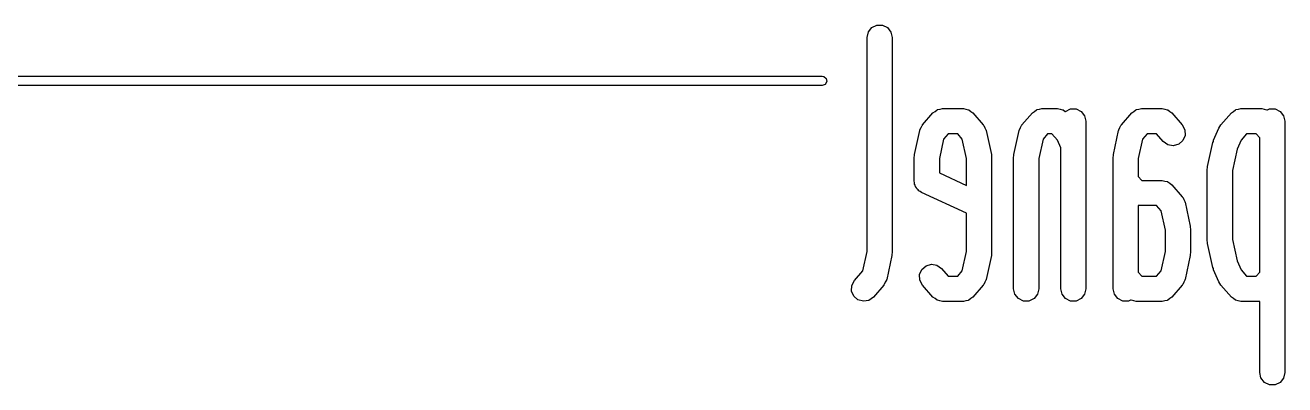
# Model space of a CAD drawing. Extents: x 69 to 230, y -100 to -50.
# Drawn here: x 114.81 to 134.87, y -56.04 to -50.31 of the extents above; entities that cross this region are included whole.
import ezdxf

# ---------------------------------------------------------------- set-up
doc = ezdxf.new("R2010")
doc.units = 0
doc.layers.add('BLACK', color=7, linetype='CONTINUOUS')

msp = doc.modelspace()

# ---------------------------------------------------------------- linework, layer by layer
at = {"layer": 'BLACK', "linetype": 'CONTINUOUS'}
for p, q in [((128.292, -50.353), (128.372, -50.3145)), ((128.372, -50.3145), (128.461, -50.3146)), ((128.461, -50.3146), (128.541, -50.3532)), ((128.217, -50.5092), (128.237, -50.4225)), ((128.217, -53.9165), (128.217, -50.5092)), ((128.237, -50.4225), (128.292, -50.353)), ((128.541, -50.3532), (128.597, -50.4228)), ((128.597, -50.4228), (128.617, -50.5095)), ((128.617, -50.5095), (128.617, -53.9384)), ((76.2, -51.125), (127.5, -51.125)), ((127.5, -51.125), (127.526, -51.1295)), ((127.526, -51.1295), (127.565, -51.1625)), ((127.5, -51.275), (76.2, -51.275)), ((127.548, -51.2575), (127.5, -51.275)), ((127.574, -51.213), (127.548, -51.2575)), ((127.565, -51.1625), (127.574, -51.213)), ((129.099, -51.9016), (129.266, -51.7109)), ((129.266, -51.7109), (129.299, -51.6875)), ((129.299, -51.6875), (129.33, -51.6626)), ((129.33, -51.6626), (129.335, -51.6616)), ((129.335, -51.6616), (129.338, -51.6588)), ((129.338, -51.6588), (129.378, -51.6517)), ((129.378, -51.6517), (129.417, -51.6429)), ((129.417, -51.6429), (129.75, -51.6429)), ((129.75, -51.6429), (129.789, -51.6518)), ((129.789, -51.6518), (129.829, -51.6589)), ((129.829, -51.6589), (129.832, -51.6617)), ((129.832, -51.6617), (129.837, -51.6628)), ((129.837, -51.6628), (129.868, -51.6877)), ((129.868, -51.6877), (129.901, -51.7112)), ((129.901, -51.7112), (130.067, -51.9019)), ((130.683, -51.9016), (130.85, -51.7109)), ((130.85, -51.7109), (130.882, -51.6875)), ((130.882, -51.6875), (130.913, -51.6626)), ((130.913, -51.6626), (130.918, -51.6616)), ((130.918, -51.6616), (130.922, -51.6588)), ((130.922, -51.6588), (130.961, -51.6517)), ((130.961, -51.6517), (131, -51.6429)), ((131, -51.6429), (131.25, -51.6429)), ((131.25, -51.6429), (131.289, -51.6518)), ((131.289, -51.6518), (131.329, -51.6589)), ((131.329, -51.6589), (131.332, -51.6617)), ((131.332, -51.6617), (131.337, -51.6628)), ((131.337, -51.6628), (131.368, -51.6877)), ((131.368, -51.6877), (131.372, -51.6906)), ((131.372, -51.6906), (131.375, -51.6863)), ((131.375, -51.6863), (131.456, -51.6478)), ((131.456, -51.6478), (131.545, -51.6479)), ((131.545, -51.6479), (131.625, -51.6866)), ((131.625, -51.6866), (131.68, -51.7561)), ((132.266, -51.9016), (132.433, -51.7109)), ((132.433, -51.7109), (132.465, -51.6875)), ((132.465, -51.6875), (132.497, -51.6626)), ((132.497, -51.6626), (132.501, -51.6616)), ((132.501, -51.6616), (132.505, -51.6588)), ((132.505, -51.6588), (132.544, -51.6517)), ((132.544, -51.6517), (132.583, -51.6429)), ((132.583, -51.6429), (132.917, -51.6429)), ((132.917, -51.6429), (132.956, -51.6518)), ((132.956, -51.6518), (132.995, -51.6589)), ((132.995, -51.6589), (132.999, -51.6617)), ((132.999, -51.6617), (133.004, -51.6628)), ((133.004, -51.6628), (133.035, -51.6877)), ((133.035, -51.6877), (133.067, -51.7112)), ((133.067, -51.7112), (133.234, -51.9019)), ((133.849, -51.9016), (134.016, -51.7109)), ((134.016, -51.7109), (134.049, -51.6875)), ((134.049, -51.6875), (134.08, -51.6626)), ((134.08, -51.6626), (134.085, -51.6616)), ((134.085, -51.6616), (134.088, -51.6588)), ((134.088, -51.6588), (134.128, -51.6517)), ((134.128, -51.6517), (134.167, -51.6429)), ((134.167, -51.6429), (134.5, -51.6429)), ((134.5, -51.6429), (134.539, -51.6518)), ((134.539, -51.6518), (134.579, -51.6589)), ((134.579, -51.6589), (134.582, -51.6617)), ((134.582, -51.6617), (134.587, -51.6628)), ((134.587, -51.6628), (134.589, -51.664)), ((134.589, -51.664), (134.622, -51.6478)), ((134.622, -51.6478), (134.711, -51.6479)), ((134.711, -51.6479), (134.791, -51.6866)), ((134.791, -51.6866), (134.847, -51.7561)), ((129.076, -51.9453), (129.093, -51.9098)), ((129.093, -51.9098), (129.097, -51.9064)), ((129.097, -51.9064), (129.099, -51.9016)), ((130.067, -51.9019), (130.07, -51.9067)), ((130.07, -51.9067), (130.074, -51.9101)), ((130.074, -51.9101), (130.091, -51.9456)), ((130.659, -51.9453), (130.676, -51.9098)), ((130.676, -51.9098), (130.68, -51.9064)), ((130.68, -51.9064), (130.683, -51.9016)), ((131.68, -51.7561), (131.7, -51.8429)), ((131.7, -51.8429), (131.7, -54.5099)), ((132.243, -51.9453), (132.259, -51.9098)), ((132.259, -51.9098), (132.264, -51.9064)), ((132.264, -51.9064), (132.266, -51.9016)), ((133.234, -51.9019), (133.276, -51.9803)), ((133.817, -51.9528), (133.835, -51.9284)), ((133.835, -51.9284), (133.849, -51.9016)), ((134.847, -51.7561), (134.867, -51.8429)), ((134.867, -51.8429), (134.867, -55.8432)), ((128.971, -52.3715), (129.055, -51.9903)), ((129.055, -51.9903), (129.057, -51.9853)), ((129.057, -51.9799), (129.076, -51.9453)), ((129.057, -51.9853), (129.057, -51.9799)), ((129.434, -52.1263), (129.367, -52.4359)), ((129.507, -52.0429), (129.434, -52.1263)), ((129.659, -52.0429), (129.507, -52.0429)), ((129.732, -52.1263), (129.659, -52.0429)), ((129.8, -52.4359), (129.732, -52.1263)), ((130.091, -51.9456), (130.109, -51.9803)), ((130.109, -51.9803), (130.11, -51.9857)), ((130.11, -51.9857), (130.112, -51.9906)), ((130.112, -51.9906), (130.195, -52.3719)), ((130.555, -52.3715), (130.638, -51.9903)), ((130.638, -51.9903), (130.64, -51.9853)), ((130.64, -51.9853), (130.641, -51.9799)), ((130.641, -51.9799), (130.659, -51.9453)), ((131.018, -52.1263), (130.95, -52.4359)), ((131.091, -52.0429), (131.018, -52.1263)), ((131.159, -52.0429), (131.091, -52.0429)), ((131.246, -52.1418), (131.159, -52.0429)), ((132.138, -52.3715), (132.221, -51.9903)), ((132.221, -51.9903), (132.224, -51.9853)), ((132.224, -51.9799), (132.243, -51.9453)), ((132.224, -51.9853), (132.224, -51.9799)), ((132.601, -52.1263), (132.533, -52.4359)), ((132.674, -52.0429), (132.601, -52.1263)), ((132.826, -52.0429), (132.674, -52.0429)), ((132.933, -52.165), (132.826, -52.0429)), ((133.28, -52.0691), (133.245, -52.1509)), ((133.276, -51.9803), (133.28, -52.0691)), ((133.733, -52.1436), (133.817, -51.9528)), ((134.257, -52.0429), (134.171, -52.1418)), ((134.409, -52.0429), (134.257, -52.0429)), ((134.467, -52.1085), (134.409, -52.0429)), ((134.467, -54.2439), (134.467, -52.1085)), ((131.3, -52.2656), (131.246, -52.1418)), ((131.3, -54.5095), (131.3, -52.2656)), ((133.005, -52.2173), (132.933, -52.165)), ((133.092, -52.2331), (133.005, -52.2173)), ((133.178, -52.2095), (133.092, -52.2331)), ((133.245, -52.1509), (133.178, -52.2095)), ((133.638, -52.562), (133.721, -52.1807)), ((133.721, -52.1807), (133.73, -52.163)), ((133.73, -52.163), (133.733, -52.1436)), ((134.108, -52.2859), (134.033, -52.6264)), ((134.171, -52.1418), (134.108, -52.2859)), ((128.967, -52.4139), (128.971, -52.393)), ((128.967, -52.7952), (128.967, -52.4139)), ((128.971, -52.393), (128.971, -52.3715)), ((129.367, -52.4359), (129.367, -52.6668)), ((129.8, -52.8649), (129.8, -52.4359)), ((130.195, -52.3719), (130.195, -52.3934)), ((130.195, -52.3934), (130.2, -52.4143)), ((130.2, -52.4143), (130.2, -53.9384)), ((130.55, -52.4139), (130.555, -52.393)), ((130.55, -54.5095), (130.55, -52.4139)), ((130.555, -52.393), (130.555, -52.3715)), ((130.95, -52.4359), (130.95, -54.5099)), ((132.133, -52.4139), (132.138, -52.393)), ((132.133, -54.5095), (132.133, -52.4139)), ((132.138, -52.393), (132.138, -52.3715)), ((132.533, -52.4359), (132.533, -52.7201)), ((129.367, -52.6668), (129.8, -52.8649)), ((132.533, -52.7201), (132.591, -52.7857)), ((133.633, -52.6044), (133.638, -52.5835)), ((133.633, -53.7476), (133.633, -52.6044)), ((133.638, -52.5835), (133.638, -52.562)), ((134.033, -52.6264), (134.033, -53.726)), ((128.972, -52.819), (128.967, -52.7952)), ((128.973, -52.8434), (128.972, -52.819)), ((128.982, -52.8618), (128.973, -52.8434)), ((128.986, -52.882), (128.982, -52.8618)), ((129.002, -52.901), (128.986, -52.882)), ((129.013, -52.9228), (129.002, -52.901)), ((129.029, -52.9354), (129.013, -52.9228)), ((129.042, -52.9515), (129.029, -52.9354)), ((132.591, -52.7857), (132.917, -52.7857)), ((132.917, -52.7857), (132.956, -52.7947)), ((132.956, -52.7947), (132.995, -52.8018)), ((132.995, -52.8018), (132.999, -52.8046)), ((132.999, -52.8046), (133.004, -52.8056)), ((133.004, -52.8056), (133.035, -52.8306)), ((133.035, -52.8306), (133.067, -52.854)), ((133.067, -52.854), (133.234, -53.0448)), ((129.064, -52.9621), (129.042, -52.9515)), ((129.083, -52.977), (129.064, -52.9621)), ((129.8, -53.3047), (129.083, -52.977)), ((133.234, -53.0448), (133.237, -53.0495)), ((133.237, -53.0495), (133.241, -53.0529)), ((133.241, -53.0529), (133.258, -53.0885)), ((133.258, -53.0885), (133.276, -53.1231)), ((133.276, -53.1231), (133.276, -53.1285)), ((133.276, -53.1285), (133.279, -53.1335)), ((133.279, -53.1335), (133.362, -53.5147)), ((129.8, -53.9165), (129.8, -53.3047)), ((132.533, -53.1857), (132.533, -54.2439)), ((132.826, -53.1857), (132.533, -53.1857)), ((132.899, -53.2692), (132.826, -53.1857)), ((132.967, -53.5788), (132.899, -53.2692)), ((133.362, -53.5147), (133.362, -53.5362)), ((133.362, -53.5362), (133.367, -53.5571)), ((132.967, -53.9165), (132.967, -53.5788)), ((133.367, -53.5571), (133.367, -53.9384)), ((134.033, -53.726), (134.108, -54.0665)), ((128.149, -54.2261), (128.217, -53.9165)), ((128.617, -53.9384), (128.612, -53.9594)), ((129.732, -54.2261), (129.8, -53.9165)), ((130.2, -53.9384), (130.195, -53.9594)), ((132.899, -54.2261), (132.967, -53.9165)), ((133.367, -53.9384), (133.362, -53.9594)), ((133.638, -53.7685), (133.633, -53.7476)), ((133.638, -53.79), (133.638, -53.7685)), ((133.721, -54.1713), (133.638, -53.79)), ((128.612, -53.9808), (128.529, -54.3621)), ((128.612, -53.9594), (128.612, -53.9808)), ((129.088, -54.2014), (129.155, -54.1429)), ((129.155, -54.1429), (129.241, -54.1193)), ((129.241, -54.1193), (129.329, -54.1351)), ((129.329, -54.1351), (129.401, -54.1873)), ((130.195, -53.9808), (130.112, -54.3621)), ((130.195, -53.9594), (130.195, -53.9808)), ((133.362, -53.9808), (133.279, -54.3621)), ((133.362, -53.9594), (133.362, -53.9808)), ((134.108, -54.0665), (134.171, -54.2106)), ((128.016, -54.3778), (128.149, -54.2261)), ((129.053, -54.2832), (129.088, -54.2014)), ((129.057, -54.3721), (129.053, -54.2832)), ((129.401, -54.1873), (129.507, -54.3095)), ((129.507, -54.3095), (129.659, -54.3095)), ((129.659, -54.3095), (129.732, -54.2261)), ((132.533, -54.2439), (132.591, -54.3095)), ((132.591, -54.3095), (132.826, -54.3095)), ((132.826, -54.3095), (132.899, -54.2261)), ((133.73, -54.1891), (133.721, -54.1713)), ((133.733, -54.2084), (133.73, -54.1891)), ((133.817, -54.3992), (133.733, -54.2084)), ((134.171, -54.2106), (134.257, -54.3095)), ((134.257, -54.3095), (134.409, -54.3095)), ((134.409, -54.3095), (134.467, -54.2439)), ((127.97, -54.545), (127.974, -54.4561)), ((128.005, -54.6268), (127.97, -54.545)), ((127.974, -54.4561), (128.016, -54.3778)), ((128.484, -54.4507), (128.317, -54.6415)), ((128.486, -54.446), (128.484, -54.4507)), ((128.491, -54.4426), (128.486, -54.446)), ((128.507, -54.407), (128.491, -54.4426)), ((128.526, -54.3724), (128.507, -54.407)), ((128.529, -54.3621), (128.526, -54.367)), ((128.526, -54.367), (128.526, -54.3724)), ((129.099, -54.4505), (129.057, -54.3721)), ((129.266, -54.6412), (129.099, -54.4505)), ((130.067, -54.4507), (129.9, -54.6415)), ((130.07, -54.446), (130.067, -54.4507)), ((130.074, -54.4426), (130.07, -54.446)), ((130.091, -54.407), (130.074, -54.4426)), ((130.109, -54.3724), (130.091, -54.407)), ((130.11, -54.367), (130.109, -54.3724)), ((130.112, -54.3621), (130.11, -54.367)), ((130.57, -54.5963), (130.55, -54.5095)), ((130.95, -54.5099), (130.93, -54.5966)), ((131.32, -54.5963), (131.3, -54.5095)), ((131.7, -54.5099), (131.68, -54.5966)), ((132.153, -54.5963), (132.133, -54.5095)), ((133.234, -54.4507), (133.067, -54.6415)), ((133.236, -54.446), (133.234, -54.4507)), ((133.241, -54.4426), (133.236, -54.446)), ((133.257, -54.407), (133.241, -54.4426)), ((133.276, -54.3724), (133.257, -54.407)), ((133.279, -54.3621), (133.276, -54.367)), ((133.276, -54.367), (133.276, -54.3724)), ((133.835, -54.4237), (133.817, -54.3992)), ((133.849, -54.4505), (133.835, -54.4237)), ((134.016, -54.6412), (133.849, -54.4505)), ((128.072, -54.6855), (128.005, -54.6268)), ((128.157, -54.7093), (128.072, -54.6855)), ((128.245, -54.6936), (128.157, -54.7093)), ((128.317, -54.6415), (128.245, -54.6936)), ((129.298, -54.6647), (129.266, -54.6412)), ((129.33, -54.6896), (129.298, -54.6647)), ((129.334, -54.6907), (129.33, -54.6896)), ((129.338, -54.6935), (129.334, -54.6907)), ((129.377, -54.7006), (129.338, -54.6935)), ((129.416, -54.7095), (129.377, -54.7006)), ((129.75, -54.7095), (129.416, -54.7095)), ((129.789, -54.7006), (129.75, -54.7095)), ((129.828, -54.6936), (129.789, -54.7006)), ((129.832, -54.6908), (129.828, -54.6936)), ((129.837, -54.6897), (129.832, -54.6908)), ((129.868, -54.6649), (129.837, -54.6897)), ((129.9, -54.6415), (129.868, -54.6649)), ((130.625, -54.6658), (130.57, -54.5963)), ((130.705, -54.7045), (130.625, -54.6658)), ((130.794, -54.7046), (130.705, -54.7045)), ((130.875, -54.666), (130.794, -54.7046)), ((130.93, -54.5966), (130.875, -54.666)), ((131.375, -54.6658), (131.32, -54.5963)), ((131.455, -54.7045), (131.375, -54.6658)), ((131.544, -54.7046), (131.455, -54.7045)), ((131.625, -54.666), (131.544, -54.7046)), ((131.68, -54.5966), (131.625, -54.666)), ((132.209, -54.6658), (132.153, -54.5963)), ((132.289, -54.7045), (132.209, -54.6658)), ((132.378, -54.7046), (132.289, -54.7045)), ((132.411, -54.6883), (132.378, -54.7046)), ((132.413, -54.6896), (132.411, -54.6883)), ((132.418, -54.6907), (132.413, -54.6896)), ((132.421, -54.6935), (132.418, -54.6907)), ((132.461, -54.7006), (132.421, -54.6935)), ((132.5, -54.7095), (132.461, -54.7006)), ((132.917, -54.7095), (132.5, -54.7095)), ((132.956, -54.7006), (132.917, -54.7095)), ((132.995, -54.6936), (132.956, -54.7006)), ((132.999, -54.6908), (132.995, -54.6936)), ((133.003, -54.6897), (132.999, -54.6908)), ((133.035, -54.6649), (133.003, -54.6897)), ((133.067, -54.6415), (133.035, -54.6649)), ((134.048, -54.6647), (134.016, -54.6412)), ((134.08, -54.6896), (134.048, -54.6647)), ((134.084, -54.6907), (134.08, -54.6896)), ((134.088, -54.6935), (134.084, -54.6907)), ((134.127, -54.7006), (134.088, -54.6935)), ((134.166, -54.7095), (134.127, -54.7006)), ((134.467, -54.7095), (134.166, -54.7095)), ((134.467, -55.8429), (134.467, -54.7095)), ((134.486, -55.9296), (134.467, -55.8429)), ((134.542, -55.9992), (134.486, -55.9296)), ((134.847, -55.9299), (134.791, -55.9994)), ((134.867, -55.8432), (134.847, -55.9299)), ((134.622, -56.0378), (134.542, -55.9992)), ((134.711, -56.0379), (134.622, -56.0378)), ((134.791, -55.9994), (134.711, -56.0379))]:
    msp.add_line(p, q, dxfattribs=at)

doc.saveas('drawing.dxf')
